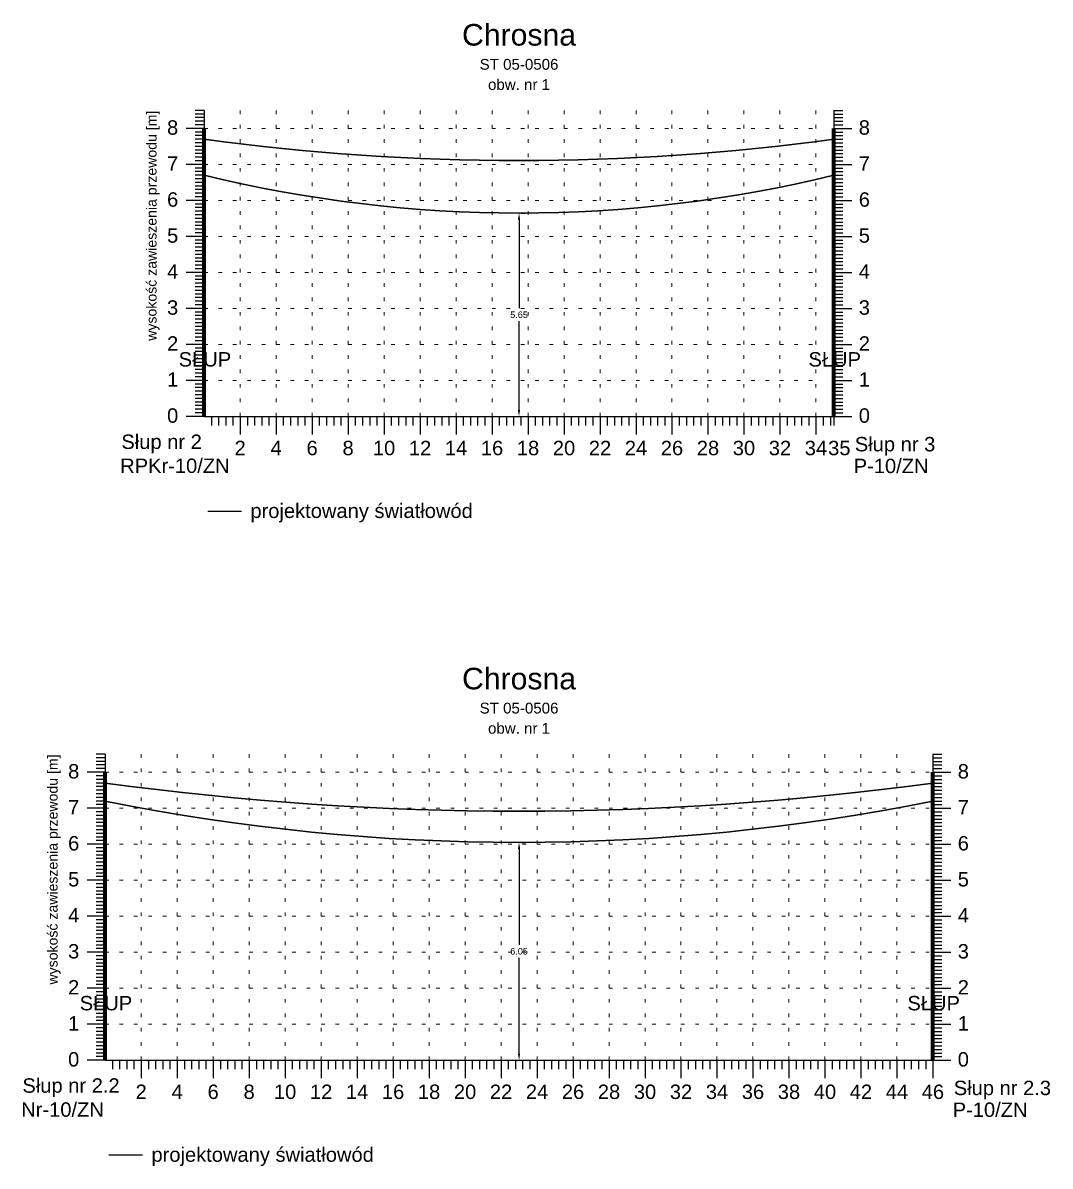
# Model space of a CAD drawing. Header units: inches. Extents: x -871 to 330, y 1326 to 1364.
# Drawn here: x -682.35 to -653.8, y 1331.21 to 1362.96 of the extents above; entities that cross this region are included whole.
import ezdxf
from ezdxf.enums import TextEntityAlignment as Align

# ---------------------------------------------------------------- set-up
doc = ezdxf.new("R2010")
doc.units = ezdxf.units.IN
doc.header["$MEASUREMENT"] = 0
doc.linetypes.add('ACAD_ISO07W100', pattern=[3, 0, -3])
doc.layers.add('ramka', color=7, linetype='Continuous', plot=False)
doc.styles.get("Standard").update_dxf_attribs({"font": 'arial.ttf'})
doc.dimstyles.get("Standard").update_dxf_attribs({"dimtxt": 0.25, "dimasz": 0.18, "dimexe": 0.18, "dimexo": 0.0625, "dimgap": -0.09, "dimtad": 0, "dimtih": 1, "dimtoh": 1, "dimzin": 0, "dimdsep": 46, "dimtxsty": 'Standard', "dimcen": 0.09, "dimadec": 0, "dimazin": 0, "dimtfac": 1, "dimtofl": 0, "dimtmove": 0, "dimatfit": 3, "dimfxl": 1, "dimtolj": 1, "dimtzin": 0, "dimarcsym": 0})

# ---------------------------------------------------------------- blocks, each defined once
blk = doc.blocks.new('*D5')
at = {"color": 0, "lineweight": -2}
for p, q in [((-668.562, 1357.502), (-668.562, 1355.037)), ((-668.507, 1357.682), (-668.382, 1357.682)), ((-668.562, 1352.212), (-668.562, 1354.677)), ((-668.657, 1352.032), (-668.382, 1352.032))]:
    blk.add_line(p, q, dxfattribs=at)
at = {"color": 0}
for points in [[(-668.532, 1357.502), (-668.592, 1357.502), (-668.562, 1357.682)], [(-668.532, 1352.212), (-668.592, 1352.212), (-668.562, 1352.032)]]:
    blk.add_solid(points, dxfattribs=at)
at = {"layer": 'Defpoints', "color": 0}
for p in [(-668.57, 1357.682), (-668.72, 1352.032), (-668.562, 1352.032)]:
    blk.add_point(p, dxfattribs=at)
at = {"color": 0, "lineweight": 25, "insert": (-668.562, 1354.857), "char_height": 0.18, "attachment_point": 5}
blk.add_mtext('\\A1;5.65', dxfattribs=at)
blk = doc.blocks.new('*D6')
at = {"color": 0, "lineweight": -2}
for p, q in [((-668.562, 1340.022), (-668.562, 1337.357)), ((-668.507, 1340.202), (-668.382, 1340.202)), ((-668.562, 1334.332), (-668.562, 1336.997)), ((-668.657, 1334.152), (-668.382, 1334.152))]:
    blk.add_line(p, q, dxfattribs=at)
at = {"color": 0}
for points in [[(-668.532, 1340.022), (-668.592, 1340.022), (-668.562, 1340.202)], [(-668.532, 1334.332), (-668.592, 1334.332), (-668.562, 1334.152)]]:
    blk.add_solid(points, dxfattribs=at)
at = {"layer": 'Defpoints', "color": 0}
for p in [(-668.57, 1340.202), (-668.72, 1334.152), (-668.562, 1334.152)]:
    blk.add_point(p, dxfattribs=at)
at = {"color": 0, "lineweight": 25, "insert": (-668.562, 1337.177), "char_height": 0.18, "attachment_point": 5}
blk.add_mtext('\\A1;6.05', dxfattribs=at)

msp = doc.modelspace()

# ---------------------------------------------------------------- linework, layer by layer
for p, q in [((-677.312, 1360.532), (-677.562, 1360.532)), ((-677.312, 1360.432), (-677.562, 1360.432)), ((-677.312, 1360.332), (-677.562, 1360.332)), ((-677.312, 1360.532), (-677.312, 1352.032)), ((-659.812, 1360.532), (-659.812, 1352.032)), ((-659.812, 1360.532), (-659.562, 1360.532)), ((-659.812, 1360.432), (-659.562, 1360.432)), ((-659.812, 1360.332), (-659.562, 1360.332)), ((-677.312, 1360.032), (-677.812, 1360.032)), ((-677.312, 1360.232), (-677.562, 1360.232)), ((-677.312, 1360.132), (-677.562, 1360.132)), ((-659.812, 1360.232), (-659.562, 1360.232)), ((-659.812, 1360.132), (-659.562, 1360.132)), ((-659.812, 1360.032), (-659.312, 1360.032)), ((-677.312, 1359.932), (-677.562, 1359.932)), ((-677.312, 1359.832), (-677.562, 1359.832)), ((-677.312, 1359.732), (-677.562, 1359.732)), ((-659.812, 1359.932), (-659.562, 1359.932)), ((-659.812, 1359.832), (-659.562, 1359.832)), ((-659.812, 1359.732), (-659.562, 1359.732)), ((-677.312, 1359.632), (-677.562, 1359.632)), ((-677.312, 1359.532), (-677.562, 1359.532)), ((-677.312, 1359.432), (-677.562, 1359.432)), ((-677.312, 1359.332), (-677.562, 1359.332)), ((-659.812, 1359.632), (-659.562, 1359.632)), ((-659.812, 1359.532), (-659.562, 1359.532)), ((-659.812, 1359.432), (-659.562, 1359.432)), ((-659.812, 1359.332), (-659.562, 1359.332)), ((-677.312, 1359.032), (-677.812, 1359.032)), ((-677.312, 1359.232), (-677.562, 1359.232)), ((-677.312, 1359.132), (-677.562, 1359.132)), ((-659.812, 1359.232), (-659.562, 1359.232)), ((-659.812, 1359.132), (-659.562, 1359.132)), ((-659.812, 1359.032), (-659.312, 1359.032)), ((-677.312, 1358.932), (-677.562, 1358.932)), ((-677.312, 1358.832), (-677.562, 1358.832)), ((-677.312, 1358.732), (-677.562, 1358.732)), ((-659.812, 1358.932), (-659.562, 1358.932)), ((-659.812, 1358.832), (-659.562, 1358.832)), ((-659.812, 1358.732), (-659.562, 1358.732)), ((-677.312, 1358.632), (-677.562, 1358.632)), ((-677.312, 1358.532), (-677.562, 1358.532)), ((-677.312, 1358.432), (-677.562, 1358.432)), ((-659.812, 1358.632), (-659.562, 1358.632)), ((-659.812, 1358.532), (-659.562, 1358.532)), ((-659.812, 1358.432), (-659.562, 1358.432)), ((-677.312, 1358.332), (-677.562, 1358.332)), ((-677.312, 1358.232), (-677.562, 1358.232)), ((-677.312, 1358.132), (-677.562, 1358.132)), ((-659.812, 1358.332), (-659.562, 1358.332)), ((-659.812, 1358.232), (-659.562, 1358.232)), ((-659.812, 1358.132), (-659.562, 1358.132)), ((-677.312, 1358.032), (-677.812, 1358.032)), ((-677.312, 1357.932), (-677.562, 1357.932)), ((-677.312, 1357.832), (-677.562, 1357.832)), ((-659.812, 1358.032), (-659.312, 1358.032)), ((-659.812, 1357.932), (-659.562, 1357.932)), ((-659.812, 1357.832), (-659.562, 1357.832)), ((-677.312, 1357.732), (-677.562, 1357.732)), ((-677.312, 1357.632), (-677.562, 1357.632)), ((-677.312, 1357.532), (-677.562, 1357.532)), ((-677.312, 1357.432), (-677.562, 1357.432)), ((-659.812, 1357.732), (-659.562, 1357.732)), ((-659.812, 1357.632), (-659.562, 1357.632)), ((-659.812, 1357.532), (-659.562, 1357.532)), ((-659.812, 1357.432), (-659.562, 1357.432)), ((-677.312, 1357.332), (-677.562, 1357.332)), ((-677.312, 1357.232), (-677.562, 1357.232)), ((-677.312, 1357.132), (-677.562, 1357.132)), ((-659.812, 1357.332), (-659.562, 1357.332)), ((-659.812, 1357.232), (-659.562, 1357.232)), ((-659.812, 1357.132), (-659.562, 1357.132)), ((-677.312, 1357.032), (-677.812, 1357.032)), ((-677.312, 1356.932), (-677.562, 1356.932)), ((-677.312, 1356.832), (-677.562, 1356.832)), ((-659.812, 1357.032), (-659.312, 1357.032)), ((-659.812, 1356.932), (-659.562, 1356.932)), ((-659.812, 1356.832), (-659.562, 1356.832)), ((-677.312, 1356.732), (-677.562, 1356.732)), ((-677.312, 1356.632), (-677.562, 1356.632)), ((-677.312, 1356.532), (-677.562, 1356.532)), ((-659.812, 1356.732), (-659.562, 1356.732)), ((-659.812, 1356.632), (-659.562, 1356.632)), ((-659.812, 1356.532), (-659.562, 1356.532)), ((-677.312, 1356.432), (-677.562, 1356.432)), ((-677.312, 1356.332), (-677.562, 1356.332)), ((-677.312, 1356.232), (-677.562, 1356.232)), ((-659.812, 1356.432), (-659.562, 1356.432)), ((-659.812, 1356.332), (-659.562, 1356.332)), ((-659.812, 1356.232), (-659.562, 1356.232)), ((-677.312, 1356.032), (-677.812, 1356.032)), ((-677.312, 1356.132), (-677.562, 1356.132)), ((-677.312, 1355.932), (-677.562, 1355.932)), ((-659.812, 1356.132), (-659.562, 1356.132)), ((-659.812, 1356.032), (-659.312, 1356.032)), ((-659.812, 1355.932), (-659.562, 1355.932)), ((-677.312, 1355.832), (-677.562, 1355.832)), ((-677.312, 1355.732), (-677.562, 1355.732)), ((-677.312, 1355.632), (-677.562, 1355.632)), ((-677.312, 1355.532), (-677.562, 1355.532)), ((-659.812, 1355.832), (-659.562, 1355.832)), ((-659.812, 1355.732), (-659.562, 1355.732)), ((-659.812, 1355.632), (-659.562, 1355.632)), ((-659.812, 1355.532), (-659.562, 1355.532)), ((-677.312, 1355.432), (-677.562, 1355.432)), ((-677.312, 1355.332), (-677.562, 1355.332)), ((-677.312, 1355.232), (-677.562, 1355.232)), ((-659.812, 1355.432), (-659.562, 1355.432)), ((-659.812, 1355.332), (-659.562, 1355.332)), ((-659.812, 1355.232), (-659.562, 1355.232)), ((-677.312, 1355.032), (-677.812, 1355.032)), ((-677.312, 1355.132), (-677.562, 1355.132)), ((-677.312, 1354.932), (-677.562, 1354.932)), ((-659.812, 1355.132), (-659.562, 1355.132)), ((-659.812, 1355.032), (-659.312, 1355.032)), ((-659.812, 1354.932), (-659.562, 1354.932)), ((-677.312, 1354.832), (-677.562, 1354.832)), ((-677.312, 1354.732), (-677.562, 1354.732)), ((-677.312, 1354.632), (-677.562, 1354.632)), ((-659.812, 1354.832), (-659.562, 1354.832)), ((-659.812, 1354.732), (-659.562, 1354.732)), ((-659.812, 1354.632), (-659.562, 1354.632)), ((-677.312, 1354.532), (-677.562, 1354.532)), ((-677.312, 1354.432), (-677.562, 1354.432)), ((-677.312, 1354.332), (-677.562, 1354.332)), ((-659.812, 1354.532), (-659.562, 1354.532)), ((-659.812, 1354.432), (-659.562, 1354.432)), ((-659.812, 1354.332), (-659.562, 1354.332)), ((-677.312, 1354.032), (-677.812, 1354.032)), ((-677.312, 1354.232), (-677.562, 1354.232)), ((-677.312, 1354.132), (-677.562, 1354.132)), ((-677.312, 1353.932), (-677.562, 1353.932)), ((-659.812, 1354.232), (-659.562, 1354.232)), ((-659.812, 1354.132), (-659.562, 1354.132)), ((-659.812, 1354.032), (-659.312, 1354.032)), ((-659.812, 1353.932), (-659.562, 1353.932)), ((-677.312, 1353.832), (-677.562, 1353.832)), ((-677.312, 1353.732), (-677.562, 1353.732)), ((-677.312, 1353.632), (-677.562, 1353.632)), ((-659.812, 1353.832), (-659.562, 1353.832)), ((-659.812, 1353.732), (-659.562, 1353.732)), ((-659.812, 1353.632), (-659.562, 1353.632)), ((-677.312, 1353.532), (-677.562, 1353.532)), ((-677.312, 1353.432), (-677.562, 1353.432)), ((-677.312, 1353.332), (-677.562, 1353.332)), ((-659.812, 1353.532), (-659.562, 1353.532)), ((-659.812, 1353.432), (-659.562, 1353.432)), ((-659.812, 1353.332), (-659.562, 1353.332)), ((-677.312, 1353.032), (-677.812, 1353.032)), ((-677.312, 1353.232), (-677.562, 1353.232)), ((-677.312, 1353.132), (-677.562, 1353.132)), ((-659.812, 1353.232), (-659.562, 1353.232)), ((-659.812, 1353.132), (-659.562, 1353.132)), ((-659.812, 1353.032), (-659.312, 1353.032)), ((-677.312, 1352.932), (-677.562, 1352.932)), ((-677.312, 1352.832), (-677.562, 1352.832)), ((-677.312, 1352.732), (-677.562, 1352.732)), ((-659.812, 1352.932), (-659.562, 1352.932)), ((-659.812, 1352.832), (-659.562, 1352.832)), ((-659.812, 1352.732), (-659.562, 1352.732)), ((-677.312, 1352.632), (-677.562, 1352.632)), ((-677.312, 1352.532), (-677.562, 1352.532)), ((-677.312, 1352.432), (-677.562, 1352.432)), ((-659.812, 1352.632), (-659.562, 1352.632)), ((-659.812, 1352.532), (-659.562, 1352.532)), ((-659.812, 1352.432), (-659.562, 1352.432)), ((-677.312, 1352.032), (-677.812, 1352.032)), ((-677.312, 1352.332), (-677.562, 1352.332)), ((-677.312, 1352.232), (-677.562, 1352.232)), ((-677.312, 1352.132), (-677.562, 1352.132)), ((-677.312, 1352.032), (-659.812, 1352.032)), ((-677.112, 1352.032), (-677.112, 1351.782)), ((-676.912, 1352.032), (-676.912, 1351.782)), ((-676.712, 1352.032), (-676.712, 1351.782)), ((-676.512, 1352.032), (-676.512, 1351.782)), ((-676.312, 1352.032), (-676.312, 1351.532)), ((-676.112, 1352.032), (-676.112, 1351.782)), ((-675.912, 1352.032), (-675.912, 1351.782)), ((-675.712, 1352.032), (-675.712, 1351.782)), ((-675.512, 1352.032), (-675.512, 1351.782)), ((-675.312, 1352.032), (-675.312, 1351.532)), ((-675.112, 1352.032), (-675.112, 1351.782)), ((-674.912, 1352.032), (-674.912, 1351.782)), ((-674.712, 1352.032), (-674.712, 1351.782)), ((-674.512, 1352.032), (-674.512, 1351.782)), ((-674.312, 1352.032), (-674.312, 1351.532)), ((-674.112, 1352.032), (-674.112, 1351.782)), ((-673.912, 1352.032), (-673.912, 1351.782)), ((-673.712, 1352.032), (-673.712, 1351.782)), ((-673.512, 1352.032), (-673.512, 1351.782)), ((-673.312, 1352.032), (-673.312, 1351.532)), ((-673.112, 1352.032), (-673.112, 1351.782)), ((-672.912, 1352.032), (-672.912, 1351.782)), ((-672.712, 1352.032), (-672.712, 1351.782)), ((-672.512, 1352.032), (-672.512, 1351.782)), ((-672.312, 1352.032), (-672.312, 1351.532)), ((-672.112, 1352.032), (-672.112, 1351.782)), ((-671.912, 1352.032), (-671.912, 1351.782)), ((-671.712, 1352.032), (-671.712, 1351.782)), ((-671.512, 1352.032), (-671.512, 1351.782)), ((-671.312, 1352.032), (-671.312, 1351.532)), ((-671.112, 1352.032), (-671.112, 1351.782)), ((-670.912, 1352.032), (-670.912, 1351.782)), ((-670.712, 1352.032), (-670.712, 1351.782)), ((-670.512, 1352.032), (-670.512, 1351.782)), ((-670.312, 1352.032), (-670.312, 1351.532)), ((-670.112, 1352.032), (-670.112, 1351.782)), ((-669.912, 1352.032), (-669.912, 1351.782)), ((-669.712, 1352.032), (-669.712, 1351.782)), ((-669.512, 1352.032), (-669.512, 1351.782)), ((-669.312, 1352.032), (-669.312, 1351.532)), ((-669.112, 1352.032), (-669.112, 1351.782)), ((-668.912, 1352.032), (-668.912, 1351.782)), ((-668.712, 1352.032), (-668.712, 1351.782)), ((-668.512, 1352.032), (-668.512, 1351.782)), ((-668.312, 1352.032), (-668.312, 1351.532)), ((-668.112, 1352.032), (-668.112, 1351.782)), ((-667.912, 1352.032), (-667.912, 1351.782)), ((-667.712, 1352.032), (-667.712, 1351.782)), ((-667.512, 1352.032), (-667.512, 1351.782)), ((-667.312, 1352.032), (-667.312, 1351.532)), ((-667.112, 1352.032), (-667.112, 1351.782)), ((-666.912, 1352.032), (-666.912, 1351.782)), ((-666.712, 1352.032), (-666.712, 1351.782)), ((-666.512, 1352.032), (-666.512, 1351.782)), ((-666.312, 1352.032), (-666.312, 1351.532)), ((-666.112, 1352.032), (-666.112, 1351.782)), ((-665.912, 1352.032), (-665.912, 1351.782)), ((-665.712, 1352.032), (-665.712, 1351.782)), ((-665.512, 1352.032), (-665.512, 1351.782)), ((-665.312, 1352.032), (-665.312, 1351.532)), ((-665.112, 1352.032), (-665.112, 1351.782)), ((-664.912, 1352.032), (-664.912, 1351.782)), ((-664.712, 1352.032), (-664.712, 1351.782)), ((-664.512, 1352.032), (-664.512, 1351.782)), ((-664.312, 1352.032), (-664.312, 1351.532)), ((-664.112, 1352.032), (-664.112, 1351.782)), ((-663.912, 1352.032), (-663.912, 1351.782)), ((-663.712, 1352.032), (-663.712, 1351.782)), ((-663.512, 1352.032), (-663.512, 1351.782)), ((-663.312, 1352.032), (-663.312, 1351.532)), ((-663.112, 1352.032), (-663.112, 1351.782)), ((-662.912, 1352.032), (-662.912, 1351.782)), ((-662.712, 1352.032), (-662.712, 1351.782)), ((-662.512, 1352.032), (-662.512, 1351.782)), ((-662.312, 1352.032), (-662.312, 1351.532)), ((-662.112, 1352.032), (-662.112, 1351.782)), ((-661.912, 1352.032), (-661.912, 1351.782)), ((-661.712, 1352.032), (-661.712, 1351.782)), ((-661.512, 1352.032), (-661.512, 1351.782)), ((-661.312, 1352.032), (-661.312, 1351.532)), ((-661.112, 1352.032), (-661.112, 1351.782)), ((-660.912, 1352.032), (-660.912, 1351.782)), ((-660.712, 1352.032), (-660.712, 1351.782)), ((-660.512, 1352.032), (-660.512, 1351.782)), ((-660.312, 1352.032), (-660.312, 1351.532)), ((-660.112, 1352.032), (-660.112, 1351.782)), ((-659.912, 1352.032), (-659.912, 1351.782)), ((-659.812, 1352.332), (-659.562, 1352.332)), ((-659.812, 1352.232), (-659.562, 1352.232)), ((-659.812, 1352.132), (-659.562, 1352.132)), ((-659.812, 1352.032), (-659.312, 1352.032)), ((-659.812, 1352.032), (-659.812, 1351.782)), ((-680.062, 1342.652), (-680.312, 1342.652)), ((-680.062, 1342.552), (-680.312, 1342.552)), ((-680.062, 1342.652), (-680.062, 1334.152)), ((-657.062, 1342.652), (-657.062, 1334.152)), ((-657.062, 1342.652), (-656.812, 1342.652)), ((-657.062, 1342.552), (-656.812, 1342.552)), ((-680.062, 1342.452), (-680.312, 1342.452)), ((-680.062, 1342.352), (-680.312, 1342.352)), ((-680.062, 1342.252), (-680.312, 1342.252)), ((-657.062, 1342.452), (-656.812, 1342.452)), ((-657.062, 1342.352), (-656.812, 1342.352)), ((-657.062, 1342.252), (-656.812, 1342.252)), ((-680.062, 1342.152), (-680.562, 1342.152)), ((-680.062, 1342.052), (-680.312, 1342.052)), ((-680.062, 1341.952), (-680.312, 1341.952)), ((-657.062, 1342.152), (-656.562, 1342.152)), ((-657.062, 1342.052), (-656.812, 1342.052)), ((-657.062, 1341.952), (-656.812, 1341.952)), ((-680.062, 1341.852), (-680.312, 1341.852)), ((-680.062, 1341.752), (-680.312, 1341.752)), ((-680.062, 1341.652), (-680.312, 1341.652)), ((-680.062, 1341.552), (-680.312, 1341.552)), ((-657.062, 1341.852), (-656.812, 1341.852)), ((-657.062, 1341.752), (-656.812, 1341.752)), ((-657.062, 1341.652), (-656.812, 1341.652)), ((-657.062, 1341.552), (-656.812, 1341.552)), ((-680.062, 1341.452), (-680.312, 1341.452)), ((-680.062, 1341.352), (-680.312, 1341.352)), ((-680.062, 1341.252), (-680.312, 1341.252)), ((-657.062, 1341.452), (-656.812, 1341.452)), ((-657.062, 1341.352), (-656.812, 1341.352)), ((-657.062, 1341.252), (-656.812, 1341.252)), ((-680.062, 1341.152), (-680.562, 1341.152)), ((-680.062, 1341.052), (-680.312, 1341.052)), ((-680.062, 1340.952), (-680.312, 1340.952)), ((-657.062, 1341.152), (-656.562, 1341.152)), ((-657.062, 1341.052), (-656.812, 1341.052)), ((-657.062, 1340.952), (-656.812, 1340.952)), ((-680.062, 1340.852), (-680.312, 1340.852)), ((-680.062, 1340.752), (-680.312, 1340.752)), ((-680.062, 1340.652), (-680.312, 1340.652)), ((-657.062, 1340.852), (-656.812, 1340.852)), ((-657.062, 1340.752), (-656.812, 1340.752)), ((-657.062, 1340.652), (-656.812, 1340.652)), ((-680.062, 1340.552), (-680.312, 1340.552)), ((-680.062, 1340.452), (-680.312, 1340.452)), ((-680.062, 1340.352), (-680.312, 1340.352)), ((-657.062, 1340.552), (-656.812, 1340.552)), ((-657.062, 1340.452), (-656.812, 1340.452)), ((-657.062, 1340.352), (-656.812, 1340.352)), ((-680.062, 1340.152), (-680.562, 1340.152)), ((-680.062, 1340.252), (-680.312, 1340.252)), ((-680.062, 1340.052), (-680.312, 1340.052)), ((-657.062, 1340.252), (-656.812, 1340.252)), ((-657.062, 1340.152), (-656.562, 1340.152)), ((-657.062, 1340.052), (-656.812, 1340.052)), ((-680.062, 1339.952), (-680.312, 1339.952)), ((-680.062, 1339.852), (-680.312, 1339.852)), ((-680.062, 1339.752), (-680.312, 1339.752)), ((-680.062, 1339.652), (-680.312, 1339.652)), ((-657.062, 1339.952), (-656.812, 1339.952)), ((-657.062, 1339.852), (-656.812, 1339.852)), ((-657.062, 1339.752), (-656.812, 1339.752)), ((-657.062, 1339.652), (-656.812, 1339.652)), ((-680.062, 1339.552), (-680.312, 1339.552)), ((-680.062, 1339.452), (-680.312, 1339.452)), ((-680.062, 1339.352), (-680.312, 1339.352)), ((-657.062, 1339.552), (-656.812, 1339.552)), ((-657.062, 1339.452), (-656.812, 1339.452)), ((-657.062, 1339.352), (-656.812, 1339.352)), ((-680.062, 1339.152), (-680.562, 1339.152)), ((-680.062, 1339.252), (-680.312, 1339.252)), ((-680.062, 1339.052), (-680.312, 1339.052)), ((-657.062, 1339.252), (-656.812, 1339.252)), ((-657.062, 1339.152), (-656.562, 1339.152)), ((-657.062, 1339.052), (-656.812, 1339.052)), ((-680.062, 1338.952), (-680.312, 1338.952)), ((-680.062, 1338.852), (-680.312, 1338.852)), ((-680.062, 1338.752), (-680.312, 1338.752)), ((-657.062, 1338.952), (-656.812, 1338.952)), ((-657.062, 1338.852), (-656.812, 1338.852)), ((-657.062, 1338.752), (-656.812, 1338.752)), ((-680.062, 1338.652), (-680.312, 1338.652)), ((-680.062, 1338.552), (-680.312, 1338.552)), ((-680.062, 1338.452), (-680.312, 1338.452)), ((-657.062, 1338.652), (-656.812, 1338.652)), ((-657.062, 1338.552), (-656.812, 1338.552)), ((-657.062, 1338.452), (-656.812, 1338.452)), ((-680.062, 1338.152), (-680.562, 1338.152)), ((-680.062, 1338.352), (-680.312, 1338.352)), ((-680.062, 1338.252), (-680.312, 1338.252)), ((-657.062, 1338.352), (-656.812, 1338.352)), ((-657.062, 1338.252), (-656.812, 1338.252)), ((-657.062, 1338.152), (-656.562, 1338.152)), ((-680.062, 1338.052), (-680.312, 1338.052)), ((-680.062, 1337.952), (-680.312, 1337.952)), ((-680.062, 1337.852), (-680.312, 1337.852)), ((-680.062, 1337.752), (-680.312, 1337.752)), ((-657.062, 1338.052), (-656.812, 1338.052)), ((-657.062, 1337.952), (-656.812, 1337.952)), ((-657.062, 1337.852), (-656.812, 1337.852)), ((-657.062, 1337.752), (-656.812, 1337.752)), ((-680.062, 1337.652), (-680.312, 1337.652)), ((-680.062, 1337.552), (-680.312, 1337.552)), ((-680.062, 1337.452), (-680.312, 1337.452)), ((-657.062, 1337.652), (-656.812, 1337.652)), ((-657.062, 1337.552), (-656.812, 1337.552)), ((-657.062, 1337.452), (-656.812, 1337.452)), ((-680.062, 1337.152), (-680.562, 1337.152)), ((-680.062, 1337.352), (-680.312, 1337.352)), ((-680.062, 1337.252), (-680.312, 1337.252)), ((-657.062, 1337.352), (-656.812, 1337.352)), ((-657.062, 1337.252), (-656.812, 1337.252)), ((-657.062, 1337.152), (-656.562, 1337.152)), ((-680.062, 1337.052), (-680.312, 1337.052)), ((-680.062, 1336.952), (-680.312, 1336.952)), ((-680.062, 1336.852), (-680.312, 1336.852)), ((-657.062, 1337.052), (-656.812, 1337.052)), ((-657.062, 1336.952), (-656.812, 1336.952)), ((-657.062, 1336.852), (-656.812, 1336.852)), ((-680.062, 1336.752), (-680.312, 1336.752)), ((-680.062, 1336.652), (-680.312, 1336.652)), ((-680.062, 1336.552), (-680.312, 1336.552)), ((-657.062, 1336.752), (-656.812, 1336.752)), ((-657.062, 1336.652), (-656.812, 1336.652)), ((-657.062, 1336.552), (-656.812, 1336.552)), ((-680.062, 1336.152), (-680.562, 1336.152)), ((-680.062, 1336.452), (-680.312, 1336.452)), ((-680.062, 1336.352), (-680.312, 1336.352)), ((-680.062, 1336.252), (-680.312, 1336.252)), ((-657.062, 1336.452), (-656.812, 1336.452)), ((-657.062, 1336.352), (-656.812, 1336.352)), ((-657.062, 1336.252), (-656.812, 1336.252)), ((-657.062, 1336.152), (-656.562, 1336.152)), ((-680.062, 1336.052), (-680.312, 1336.052)), ((-680.062, 1335.952), (-680.312, 1335.952)), ((-680.062, 1335.852), (-680.312, 1335.852)), ((-657.062, 1336.052), (-656.812, 1336.052)), ((-657.062, 1335.952), (-656.812, 1335.952)), ((-657.062, 1335.852), (-656.812, 1335.852)), ((-680.062, 1335.752), (-680.312, 1335.752)), ((-680.062, 1335.652), (-680.312, 1335.652)), ((-680.062, 1335.552), (-680.312, 1335.552)), ((-657.062, 1335.752), (-656.812, 1335.752)), ((-657.062, 1335.652), (-656.812, 1335.652)), ((-657.062, 1335.552), (-656.812, 1335.552)), ((-680.062, 1335.452), (-680.312, 1335.452)), ((-680.062, 1335.352), (-680.312, 1335.352)), ((-680.062, 1335.252), (-680.312, 1335.252)), ((-657.062, 1335.452), (-656.812, 1335.452)), ((-657.062, 1335.352), (-656.812, 1335.352)), ((-657.062, 1335.252), (-656.812, 1335.252)), ((-680.062, 1335.152), (-680.562, 1335.152)), ((-680.062, 1335.052), (-680.312, 1335.052)), ((-680.062, 1334.952), (-680.312, 1334.952)), ((-657.062, 1335.152), (-656.562, 1335.152)), ((-657.062, 1335.052), (-656.812, 1335.052)), ((-657.062, 1334.952), (-656.812, 1334.952)), ((-680.062, 1334.852), (-680.312, 1334.852)), ((-680.062, 1334.752), (-680.312, 1334.752)), ((-680.062, 1334.652), (-680.312, 1334.652)), ((-657.062, 1334.852), (-656.812, 1334.852)), ((-657.062, 1334.752), (-656.812, 1334.752)), ((-657.062, 1334.652), (-656.812, 1334.652)), ((-680.062, 1334.552), (-680.312, 1334.552)), ((-680.062, 1334.452), (-680.312, 1334.452)), ((-680.062, 1334.352), (-680.312, 1334.352)), ((-680.062, 1334.252), (-680.312, 1334.252)), ((-657.062, 1334.552), (-656.812, 1334.552)), ((-657.062, 1334.452), (-656.812, 1334.452)), ((-657.062, 1334.352), (-656.812, 1334.352)), ((-657.062, 1334.252), (-656.812, 1334.252)), ((-680.062, 1334.152), (-680.562, 1334.152)), ((-680.062, 1334.152), (-657.062, 1334.152)), ((-679.862, 1334.152), (-679.862, 1333.902)), ((-679.662, 1334.152), (-679.662, 1333.902)), ((-679.462, 1334.152), (-679.462, 1333.902)), ((-679.262, 1334.152), (-679.262, 1333.902)), ((-679.062, 1334.152), (-679.062, 1333.652)), ((-678.862, 1334.152), (-678.862, 1333.902)), ((-678.662, 1334.152), (-678.662, 1333.902)), ((-678.462, 1334.152), (-678.462, 1333.902)), ((-678.262, 1334.152), (-678.262, 1333.902)), ((-678.062, 1334.152), (-678.062, 1333.652)), ((-677.862, 1334.152), (-677.862, 1333.902)), ((-677.662, 1334.152), (-677.662, 1333.902)), ((-677.462, 1334.152), (-677.462, 1333.902)), ((-677.262, 1334.152), (-677.262, 1333.902)), ((-677.062, 1334.152), (-677.062, 1333.652)), ((-676.862, 1334.152), (-676.862, 1333.902)), ((-676.662, 1334.152), (-676.662, 1333.902)), ((-676.462, 1334.152), (-676.462, 1333.902)), ((-676.262, 1334.152), (-676.262, 1333.902)), ((-676.062, 1334.152), (-676.062, 1333.652)), ((-675.862, 1334.152), (-675.862, 1333.902)), ((-675.662, 1334.152), (-675.662, 1333.902)), ((-675.462, 1334.152), (-675.462, 1333.902)), ((-675.262, 1334.152), (-675.262, 1333.902)), ((-675.062, 1334.152), (-675.062, 1333.652)), ((-674.862, 1334.152), (-674.862, 1333.902)), ((-674.662, 1334.152), (-674.662, 1333.902)), ((-674.462, 1334.152), (-674.462, 1333.902)), ((-674.262, 1334.152), (-674.262, 1333.902)), ((-674.062, 1334.152), (-674.062, 1333.652)), ((-673.862, 1334.152), (-673.862, 1333.902)), ((-673.662, 1334.152), (-673.662, 1333.902)), ((-673.462, 1334.152), (-673.462, 1333.902)), ((-673.262, 1334.152), (-673.262, 1333.902)), ((-673.062, 1334.152), (-673.062, 1333.652)), ((-672.862, 1334.152), (-672.862, 1333.902)), ((-672.662, 1334.152), (-672.662, 1333.902)), ((-672.462, 1334.152), (-672.462, 1333.902)), ((-672.262, 1334.152), (-672.262, 1333.902)), ((-672.062, 1334.152), (-672.062, 1333.652)), ((-671.862, 1334.152), (-671.862, 1333.902)), ((-671.662, 1334.152), (-671.662, 1333.902)), ((-671.462, 1334.152), (-671.462, 1333.902)), ((-671.262, 1334.152), (-671.262, 1333.902)), ((-671.062, 1334.152), (-671.062, 1333.652)), ((-670.862, 1334.152), (-670.862, 1333.902)), ((-670.662, 1334.152), (-670.662, 1333.902)), ((-670.462, 1334.152), (-670.462, 1333.902)), ((-670.262, 1334.152), (-670.262, 1333.902)), ((-670.062, 1334.152), (-670.062, 1333.652)), ((-669.862, 1334.152), (-669.862, 1333.902)), ((-669.662, 1334.152), (-669.662, 1333.902)), ((-669.462, 1334.152), (-669.462, 1333.902)), ((-669.262, 1334.152), (-669.262, 1333.902)), ((-669.062, 1334.152), (-669.062, 1333.652)), ((-668.862, 1334.152), (-668.862, 1333.902)), ((-668.662, 1334.152), (-668.662, 1333.902)), ((-668.462, 1334.152), (-668.462, 1333.902)), ((-668.262, 1334.152), (-668.262, 1333.902)), ((-668.062, 1334.152), (-668.062, 1333.652)), ((-667.862, 1334.152), (-667.862, 1333.902)), ((-667.662, 1334.152), (-667.662, 1333.902)), ((-667.462, 1334.152), (-667.462, 1333.902)), ((-667.262, 1334.152), (-667.262, 1333.902)), ((-667.062, 1334.152), (-667.062, 1333.652)), ((-666.862, 1334.152), (-666.862, 1333.902)), ((-666.662, 1334.152), (-666.662, 1333.902)), ((-666.462, 1334.152), (-666.462, 1333.902)), ((-666.262, 1334.152), (-666.262, 1333.902)), ((-666.062, 1334.152), (-666.062, 1333.652)), ((-665.862, 1334.152), (-665.862, 1333.902)), ((-665.662, 1334.152), (-665.662, 1333.902)), ((-665.462, 1334.152), (-665.462, 1333.902)), ((-665.262, 1334.152), (-665.262, 1333.902)), ((-665.062, 1334.152), (-665.062, 1333.652)), ((-664.862, 1334.152), (-664.862, 1333.902)), ((-664.662, 1334.152), (-664.662, 1333.902)), ((-664.462, 1334.152), (-664.462, 1333.902)), ((-664.262, 1334.152), (-664.262, 1333.902)), ((-664.062, 1334.152), (-664.062, 1333.652)), ((-663.862, 1334.152), (-663.862, 1333.902)), ((-663.662, 1334.152), (-663.662, 1333.902)), ((-663.462, 1334.152), (-663.462, 1333.902)), ((-663.262, 1334.152), (-663.262, 1333.902)), ((-663.062, 1334.152), (-663.062, 1333.652)), ((-662.862, 1334.152), (-662.862, 1333.902)), ((-662.662, 1334.152), (-662.662, 1333.902)), ((-662.462, 1334.152), (-662.462, 1333.902)), ((-662.262, 1334.152), (-662.262, 1333.902)), ((-662.062, 1334.152), (-662.062, 1333.652)), ((-661.862, 1334.152), (-661.862, 1333.902)), ((-661.662, 1334.152), (-661.662, 1333.902)), ((-661.462, 1334.152), (-661.462, 1333.902)), ((-661.262, 1334.152), (-661.262, 1333.902)), ((-661.062, 1334.152), (-661.062, 1333.652)), ((-660.862, 1334.152), (-660.862, 1333.902)), ((-660.662, 1334.152), (-660.662, 1333.902)), ((-660.462, 1334.152), (-660.462, 1333.902)), ((-660.262, 1334.152), (-660.262, 1333.902)), ((-660.062, 1334.152), (-660.062, 1333.652)), ((-659.862, 1334.152), (-659.862, 1333.902)), ((-659.662, 1334.152), (-659.662, 1333.902)), ((-659.462, 1334.152), (-659.462, 1333.902)), ((-659.262, 1334.152), (-659.262, 1333.902)), ((-659.062, 1334.152), (-659.062, 1333.652)), ((-658.862, 1334.152), (-658.862, 1333.902)), ((-658.662, 1334.152), (-658.662, 1333.902)), ((-658.462, 1334.152), (-658.462, 1333.902)), ((-658.262, 1334.152), (-658.262, 1333.902)), ((-658.062, 1334.152), (-658.062, 1333.652)), ((-657.862, 1334.152), (-657.862, 1333.902)), ((-657.662, 1334.152), (-657.662, 1333.902)), ((-657.462, 1334.152), (-657.462, 1333.902)), ((-657.262, 1334.152), (-657.262, 1333.902)), ((-657.062, 1334.152), (-656.562, 1334.152)), ((-657.062, 1334.152), (-657.062, 1333.652))]:
    msp.add_line(p, q)
at = {"linetype": 'ACAD_ISO07W100', "lineweight": 15, "ltscale": 0.1}
for p, q in [((-676.312, 1352.032), (-676.312, 1360.532)), ((-675.312, 1352.032), (-675.312, 1360.532)), ((-674.312, 1352.032), (-674.312, 1360.532)), ((-673.312, 1352.032), (-673.312, 1360.532)), ((-672.312, 1352.032), (-672.312, 1360.532)), ((-671.312, 1352.032), (-671.312, 1360.532)), ((-670.312, 1352.032), (-670.312, 1360.532)), ((-669.312, 1352.032), (-669.312, 1360.532)), ((-668.312, 1352.032), (-668.312, 1360.532)), ((-667.312, 1352.032), (-667.312, 1360.532)), ((-666.312, 1352.032), (-666.312, 1360.532)), ((-665.312, 1352.032), (-665.312, 1360.532)), ((-664.312, 1352.032), (-664.312, 1360.532)), ((-663.312, 1352.032), (-663.312, 1360.532)), ((-662.312, 1352.032), (-662.312, 1360.532)), ((-661.312, 1352.032), (-661.312, 1360.532)), ((-660.312, 1352.032), (-660.312, 1360.532)), ((-659.812, 1352.032), (-659.812, 1360.532)), ((-677.312, 1360.032), (-660.312, 1360.032)), ((-677.312, 1359.032), (-660.312, 1359.032)), ((-677.312, 1358.032), (-660.312, 1358.032)), ((-677.312, 1357.032), (-660.312, 1357.032)), ((-677.312, 1356.032), (-660.312, 1356.032)), ((-677.312, 1355.032), (-660.312, 1355.032)), ((-677.312, 1354.032), (-660.312, 1354.032)), ((-677.312, 1353.032), (-660.312, 1353.032)), ((-677.312, 1352.032), (-660.312, 1352.032)), ((-679.062, 1334.152), (-679.062, 1342.652)), ((-678.062, 1334.152), (-678.062, 1342.652)), ((-677.062, 1334.152), (-677.062, 1342.652)), ((-676.062, 1334.152), (-676.062, 1342.652)), ((-675.062, 1334.152), (-675.062, 1342.652)), ((-674.062, 1334.152), (-674.062, 1342.652)), ((-673.062, 1334.152), (-673.062, 1342.652)), ((-672.062, 1334.152), (-672.062, 1342.652)), ((-671.062, 1334.152), (-671.062, 1342.652)), ((-670.062, 1334.152), (-670.062, 1342.652)), ((-669.062, 1334.152), (-669.062, 1342.652)), ((-668.062, 1334.152), (-668.062, 1342.652)), ((-667.062, 1334.152), (-667.062, 1342.652)), ((-666.062, 1334.152), (-666.062, 1342.652)), ((-665.062, 1334.152), (-665.062, 1342.652)), ((-664.062, 1334.152), (-664.062, 1342.652)), ((-663.062, 1334.152), (-663.062, 1342.652)), ((-662.062, 1334.152), (-662.062, 1342.652)), ((-661.062, 1334.152), (-661.062, 1342.652)), ((-660.062, 1334.152), (-660.062, 1342.652)), ((-659.062, 1334.152), (-659.062, 1342.652)), ((-658.062, 1334.152), (-658.062, 1342.652)), ((-657.062, 1334.152), (-657.062, 1342.652)), ((-680.062, 1342.152), (-657.062, 1342.152)), ((-680.062, 1341.152), (-657.062, 1341.152)), ((-680.062, 1340.152), (-657.062, 1340.152)), ((-680.062, 1339.152), (-657.062, 1339.152)), ((-680.062, 1338.152), (-657.062, 1338.152)), ((-680.062, 1337.152), (-657.062, 1337.152)), ((-680.062, 1336.152), (-657.062, 1336.152)), ((-680.062, 1335.152), (-657.062, 1335.152)), ((-680.062, 1334.152), (-657.062, 1334.152))]:
    msp.add_line(p, q, dxfattribs=at)
at = {"lineweight": 100}
for p, q in [((-677.312, 1352.032), (-677.312, 1360.032)), ((-659.812, 1352.032), (-659.812, 1360.032)), ((-680.062, 1334.152), (-680.062, 1342.152)), ((-657.062, 1334.152), (-657.062, 1342.152))]:
    msp.add_line(p, q, dxfattribs=at)
at = {"color": 3, "lineweight": 25}
for p, q in [((-677.207, 1349.402), (-676.276, 1349.402)), ((-679.957, 1331.522), (-679.026, 1331.522))]:
    msp.add_line(p, q, dxfattribs=at)
at = {"lineweight": 30}
for centre, radius, start, end in [((-668.562, 1424.32), 65.178, 262.28493, 277.71507), ((-668.562, 1426.237), 85.166, 262.23959, 277.76041)]:
    msp.add_arc(centre, radius, start, end, dxfattribs=at)
at = {"color": 3, "lineweight": 30}
for centre, radius, start, end in [((-668.562, 1394.665), 36.983, 256.3145, 283.6855), ((-668.562, 1398.277), 58.075, 258.57881, 281.42119)]:
    msp.add_arc(centre, radius, start, end, dxfattribs=at)
at = {"layer": 'ramka'}
for p, q in [((-677.312, 1352.032), (-668.562, 1352.032)), ((-680.062, 1334.152), (-668.562, 1334.152))]:
    msp.add_line(p, q, dxfattribs=at)

# ---------------------------------------------------------------- texts
for s, height, p in [('Chrosna', 0.6, (-668.562, 1362.332)), ('ST 05-0506', 0.3, (-668.562, 1361.662)), ('obw. nr 1', 0.3, (-668.562, 1361.102)), ('2', 0.4, (-676.312, 1350.956)), ('4', 0.4, (-675.312, 1350.956)), ('6', 0.4, (-674.312, 1350.956)), ('8', 0.4, (-673.312, 1350.956)), ('10', 0.4, (-672.312, 1350.956)), ('12', 0.4, (-671.312, 1350.956)), ('14', 0.4, (-670.312, 1350.956)), ('16', 0.4, (-669.312, 1350.956)), ('18', 0.4, (-668.312, 1350.956)), ('20', 0.4, (-667.312, 1350.956)), ('22', 0.4, (-666.312, 1350.956)), ('24', 0.4, (-665.312, 1350.956)), ('26', 0.4, (-664.312, 1350.956)), ('28', 0.4, (-663.312, 1350.956)), ('30', 0.4, (-662.312, 1350.956)), ('32', 0.4, (-661.312, 1350.956)), ('34', 0.4, (-660.312, 1350.956)), ('35', 0.4, (-659.662, 1350.956)), ('Chrosna', 0.6, (-668.562, 1344.452)), ('ST 05-0506', 0.3, (-668.562, 1343.782)), ('obw. nr 1', 0.3, (-668.562, 1343.222)), ('2', 0.4, (-679.062, 1333.076)), ('4', 0.4, (-678.062, 1333.076)), ('6', 0.4, (-677.062, 1333.076)), ('8', 0.4, (-676.062, 1333.076)), ('10', 0.4, (-675.062, 1333.076)), ('12', 0.4, (-674.062, 1333.076)), ('14', 0.4, (-673.062, 1333.076)), ('16', 0.4, (-672.062, 1333.076)), ('18', 0.4, (-671.062, 1333.076)), ('20', 0.4, (-670.062, 1333.076)), ('22', 0.4, (-669.062, 1333.076)), ('24', 0.4, (-668.062, 1333.076)), ('26', 0.4, (-667.062, 1333.076)), ('28', 0.4, (-666.062, 1333.076)), ('30', 0.4, (-665.062, 1333.076)), ('32', 0.4, (-664.062, 1333.076)), ('34', 0.4, (-663.062, 1333.076)), ('36', 0.4, (-662.062, 1333.076)), ('38', 0.4, (-661.062, 1333.076)), ('40', 0.4, (-660.062, 1333.076)), ('42', 0.4, (-659.062, 1333.076)), ('44', 0.4, (-658.062, 1333.076)), ('46', 0.4, (-657.062, 1333.076))]:
    msp.add_text(s, height=height).set_placement(p, align=Align.CENTER)
for s, p in [('8', (-678.032, 1359.858)), ('7', (-678.032, 1358.858)), ('6', (-678.032, 1357.858)), ('5', (-678.032, 1356.858)), ('4', (-678.032, 1355.858)), ('3', (-678.032, 1354.858)), ('2', (-678.032, 1353.858)), ('1', (-678.032, 1352.858)), ('0', (-678.032, 1351.858)), ('8', (-680.782, 1341.978)), ('7', (-680.782, 1340.978)), ('6', (-680.782, 1339.978)), ('5', (-680.782, 1338.978)), ('4', (-680.782, 1337.978)), ('3', (-680.782, 1336.978)), ('2', (-680.782, 1335.978)), ('1', (-680.782, 1334.978)), ('0', (-680.782, 1333.978))]:
    msp.add_text(s, height=0.4).set_placement(p, align=Align.RIGHT)
for s, p in [('8', (-659.122, 1359.858)), ('7', (-659.122, 1358.858)), ('6', (-659.122, 1357.858)), ('5', (-659.122, 1356.858)), ('4', (-659.122, 1355.858)), ('3', (-659.122, 1354.858)), ('2', (-659.122, 1353.858)), ('1', (-659.122, 1352.858)), ('0', (-659.122, 1351.858)), ('Słup nr 2', (-679.612, 1351.13)), ('Słup nr 3', (-659.232, 1351.063)), ('RPKr-10/ZN', (-679.646, 1350.463)), ('P-10/ZN', (-659.263, 1350.458)), ('projektowany światłowód', (-676.027, 1349.212)), ('8', (-656.372, 1341.978)), ('7', (-656.372, 1340.978)), ('6', (-656.372, 1339.978)), ('5', (-656.372, 1338.978)), ('4', (-656.372, 1337.978)), ('3', (-656.372, 1336.978)), ('2', (-656.372, 1335.978)), ('1', (-656.372, 1334.978)), ('0', (-656.372, 1333.978)), ('Słup nr 2.2', (-682.362, 1333.25)), ('Słup nr 2.3', (-656.482, 1333.183)), ('Nr-10/ZN', (-682.396, 1332.583)), ('P-10/ZN', (-656.513, 1332.578)), ('projektowany światłowód', (-678.777, 1331.332))]:
    msp.add_text(s, height=0.4).set_placement(p)
at = {"char_height": 0.28, "width": 9.28, "attachment_point": 1, "rotation": 90}
for insert in [(-678.915, 1354.134), (-681.665, 1336.254)]:
    msp.add_mtext('wysokość zawieszenia przewodu [m]', dxfattribs=dict(at, insert=insert))
at = {"char_height": 0.4, "width": 1.537, "attachment_point": 1}
for insert in [(-678.02, 1353.818), (-660.52, 1353.818), (-680.77, 1335.938), (-657.77, 1335.938)]:
    msp.add_mtext('SŁUP', dxfattribs=dict(at, insert=insert))

# ---------------------------------------------------------------- dimensions: what is measured, and where the dimension line sits
at = {"lineweight": 25}
for base, p1, p2, text, picture, middle in [((-668.562, 1352.032), (-668.57, 1357.682), (-668.72, 1352.032), '5.65', '*D5', (-668.562, 1354.857)), ((-668.562, 1334.152), (-668.57, 1340.202), (-668.72, 1334.152), '6.05', '*D6', (-668.562, 1337.177))]:
    dim = msp.add_linear_dim(base=base, p1=p1, p2=p2, angle=90, text=text, dimstyle='Standard', dxfattribs=at)
    dim.commit()
    dim.dimension.update_dxf_attribs({"geometry": picture, "text_midpoint": middle})

doc.saveas('drawing.dxf')
